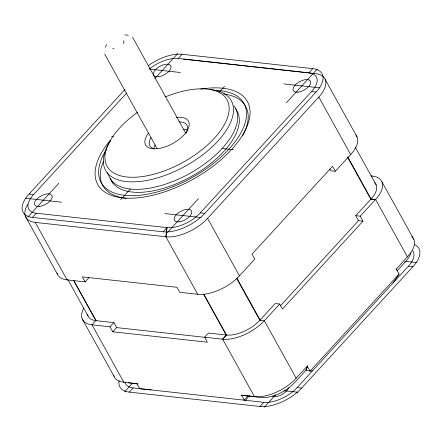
<?xml version="1.0" encoding="UTF-8"?>
<svg xmlns="http://www.w3.org/2000/svg" width="442" height="442" viewBox="0 0 442 442"><rect width="100%" height="100%" fill="white"/><g stroke="black" fill="none" stroke-linecap="round" stroke-linejoin="round"><path stroke-width="0.66" d="M27.691 204.508A32.664 15.884 -29 0 0 35.084 222.387L166.021 236.807L166.943 227.613A26.128 12.707 -29 0 0 200.303 212.867L311.538 91.555A26.128 12.707 -29 0 0 308.859 72.836L312.693 68.654L182.054 54.267A32.658 15.884 -29 0 0 148.435 65.582M312.693 68.654A32.658 15.884 -29 0 1 316.041 92.046L204.806 213.364A32.658 15.884 -29 0 1 163.104 231.796L32.465 217.414L36.299 213.232L166.943 227.613L165.872 236.79L197.74 294.278A32.658 15.884 -29 0 0 239.442 275.841L254.785 259.111L252.017 254.117L332.566 166.269L335.329 171.264L350.672 154.529A32.658 15.884 -29 0 0 356.02 135.175M307.444 366.346L305.974 370.197L294.471 382.75A26.128 12.707 -29 0 1 261.106 397.496L241.012 395.176M105.268 47.206L106.555 44.41M123.141 43.598L123.655 42.476M393.032 282.99L399.093 274.023L396.325 269.034L409.751 254.189A32.658 15.884 -29 0 0 411.679 236.431M307.687 365.7L293.51 380.965A32.658 15.884 -29 0 1 257.609 396.833L241.503 395.231L244.271 400.22L247.592 396.01M83.831 308.002A32.658 15.884 -29 0 0 92.002 324.815L110.019 326.798L112.787 331.793L207.386 342.207L204.618 337.218L222.641 339.202L226.475 335.019A26.128 12.707 -29 0 0 259.835 320.268L275.178 303.538L279.687 304.035L282.449 309.024L362.998 221.177L360.23 216.182L355.727 215.69L358.495 220.68L362.998 221.177M32.465 217.414A32.658 15.884 -29 0 1 29.122 194.016L124.998 89.455M36.299 213.232A26.128 12.707 -29 0 1 33.625 194.513L126.705 92.997M27.807 217.083L58.803 183.281M154.783 78.599L177.706 53.604M149.446 68.935A26.128 12.707 -29 0 1 178.22 58.449L182.054 54.267M120.644 199.673L130.379 189.054M219.414 91.953L224.514 86.389M57.007 273.068A32.658 15.884 -29 0 0 67.101 279.891L85.118 281.874L88.953 277.692M163.104 231.796L166.943 227.613M167.457 232.464L198.447 198.662M286.361 102.782L317.35 68.98M110.019 326.798L113.854 322.616L116.622 327.61L205.055 337.345M112.787 331.793L116.622 327.61M124.65 391.783L132.722 382.982M119.102 380.755A32.658 15.884 -29 0 0 129.307 392.115L133.141 387.932L263.78 402.319A26.128 12.707 -29 0 0 297.14 387.568L408.375 266.255A26.128 12.707 -29 0 0 412.651 250.774M204.618 337.218L208.458 333.036L226.166 335.003L203.585 294.273M254.504 396.689L222.641 339.202L226.475 335.019L203.9 294.289M371.379 176.982L372.23 176.054L370.893 175.91M355.727 215.69L371.07 198.955A26.128 12.707 -29 0 0 374.573 182.645M279.687 304.035L264.344 320.765A32.658 15.884 -29 0 1 222.641 339.202M360.23 216.182L375.573 199.452A32.658 15.884 -29 0 0 372.23 176.054M280.272 305.991L358.495 220.68M129.307 392.115L259.946 406.502L263.78 402.319M264.294 407.165L275.615 394.817M395.91 269.487L396.325 269.034M396.96 270.974L405.701 261.437A26.128 12.707 -29 0 0 410.961 252.802M399.093 274.023L310.041 371.147L305.974 370.197L307.273 366.153L310.041 371.147L312.483 370.838M259.946 406.502A32.658 15.884 -29 0 0 301.648 388.065L412.878 266.753A32.658 15.884 -29 0 0 414.712 244.708M407.441 256.94L375.573 199.452L370.838 199.232L347.6 157.302M244.271 400.22L245.763 400.33A44.631 21.708 -29 0 1 249.448 395.662M151.158 389.916L139.683 388.706L136.915 383.711L121.091 381.8A32.658 15.884 -29 0 1 113.649 374.96M87.588 314.328A26.128 12.707 -29 0 0 95.837 320.632L113.854 322.616M178.22 58.449L308.859 72.836M149.413 69.096L180.408 72.505M283.659 83.875L320.058 87.886M311.538 91.555L316.041 92.046M111.583 136.318L113.627 136.539M222.006 148.473L233.575 149.75M335.329 171.264L330.826 170.767L329.903 169.104M375.573 199.452L371.07 198.955L347.826 157.026M29.122 194.016L33.625 194.513M200.303 212.867L204.806 213.364M25.106 198.182L61.504 202.187M164.755 213.558L201.154 217.563M405.424 261.327L416.894 262.587M408.375 266.255L412.878 266.753M197.74 294.278L179.717 292.295L176.955 287.3L82.35 276.885L85.118 281.874M297.14 387.568L301.648 388.065M283.83 390.706L297.991 392.269M136.915 383.711L137.401 383.767M137.904 383.932L130.467 383.115A26.128 12.707 -29 0 1 128.246 382.711M124.915 34.835L128.219 35.238M112.644 48.222L113.964 48.382M325.213 79.477L357.075 136.965M381.976 181.889L413.845 239.376M355.274 147.169L376.192 184.905M318.809 97.041L350.672 154.529M132.561 37.261L185.85 133.396M123.373 40.824L124.036 42.023M207.574 218.354L239.442 275.841M296.206 378.253L264.344 320.765L259.835 320.268L236.597 278.338M236.868 278.068L260.106 319.997M104.693 54.134L156.982 148.468M107.113 172.667L112.925 183.148M73.869 280.548L96.113 320.682M73.593 280.499L95.837 320.632L92.002 324.815L123.865 382.302M67.786 279.427L88.035 315.969M35.233 222.403L67.101 279.891M25.487 216.569L57.349 274.062M82.251 318.986L114.119 376.474M183.529 59.151A32.664 15.884 -29 0 1 184.679 59.239L315.61 73.659A32.664 15.884 -29 0 1 318.936 96.903L207.447 218.492A32.664 15.884 -29 0 1 166.021 236.807M200.723 89.129A85.56 41.614 -29 0 1 242.017 136.042A85.56 41.614 -29 0 1 132.136 198.176A85.56 41.614 -29 0 1 110.307 140.252M153.667 148.435A21.227 10.326 -29 0 1 155.214 144.993M183.331 129.34A21.227 10.326 -29 0 1 187.922 130.108M235.558 108.903A71.847 34.94 -29 0 1 192.59 175.794A71.847 34.94 -29 0 1 110.87 179.817M210.624 89.527A71.847 34.94 -29 0 1 221.044 137.495A71.847 34.94 -29 0 1 134.224 181.855A71.847 34.94 -29 0 1 110.627 140.628M165.308 96.931A68.582 33.354 -29 0 1 225.602 122.246A68.582 33.354 -29 0 1 126.589 176.955A68.582 33.354 -29 0 1 137.644 112.213M176.568 117.417A24.492 11.912 -29 0 1 186.651 131.473A24.492 11.912 -29 0 1 155.816 148.821A24.492 11.912 -29 0 1 148.424 133.252M179.181 121.854A21.227 10.326 -29 0 1 186.137 132.998M154.159 148.816A21.227 10.326 -29 0 1 151.065 137.506M223.63 93.914A81.643 39.708 -29 0 1 242.531 135.909M126.296 198.32A81.643 39.708 -29 0 1 103.456 161.258M233.895 105.909A71.847 34.94 -29 0 1 192.679 171.789A71.847 34.94 -29 0 1 110.141 178.551M214.116 90.378A81.643 39.708 -29 0 1 235.547 141.18A81.643 39.708 -29 0 1 136.617 195.524A81.643 39.708 -29 0 1 106.428 149.534M288.521 387.772A9.796 4.763 -29 0 1 281.648 394.673A9.796 4.763 -29 0 1 272.487 396.131M405.452 261.327A9.796 4.763 -29 0 1 404.645 262.139M133.141 387.932A26.128 12.707 -29 0 1 124.998 382.192M179.143 221.818A9.796 4.763 -29 0 0 191.8 211.652A9.796 4.763 -29 0 0 177.916 213.221A9.796 4.763 -29 0 0 179.143 221.818M298.046 92.135A9.796 4.763 -29 0 0 310.704 81.969A9.796 4.763 -29 0 0 296.82 83.538A9.796 4.763 -29 0 0 298.046 92.135M39.493 206.436A9.796 4.763 -29 0 0 52.15 196.27A9.796 4.763 -29 0 0 38.266 197.839A9.796 4.763 -29 0 0 39.493 206.436M158.402 76.759A9.796 4.763 -29 0 0 171.054 66.593A9.796 4.763 -29 0 0 157.17 68.162A9.796 4.763 -29 0 0 158.402 76.759"/></g></svg>
